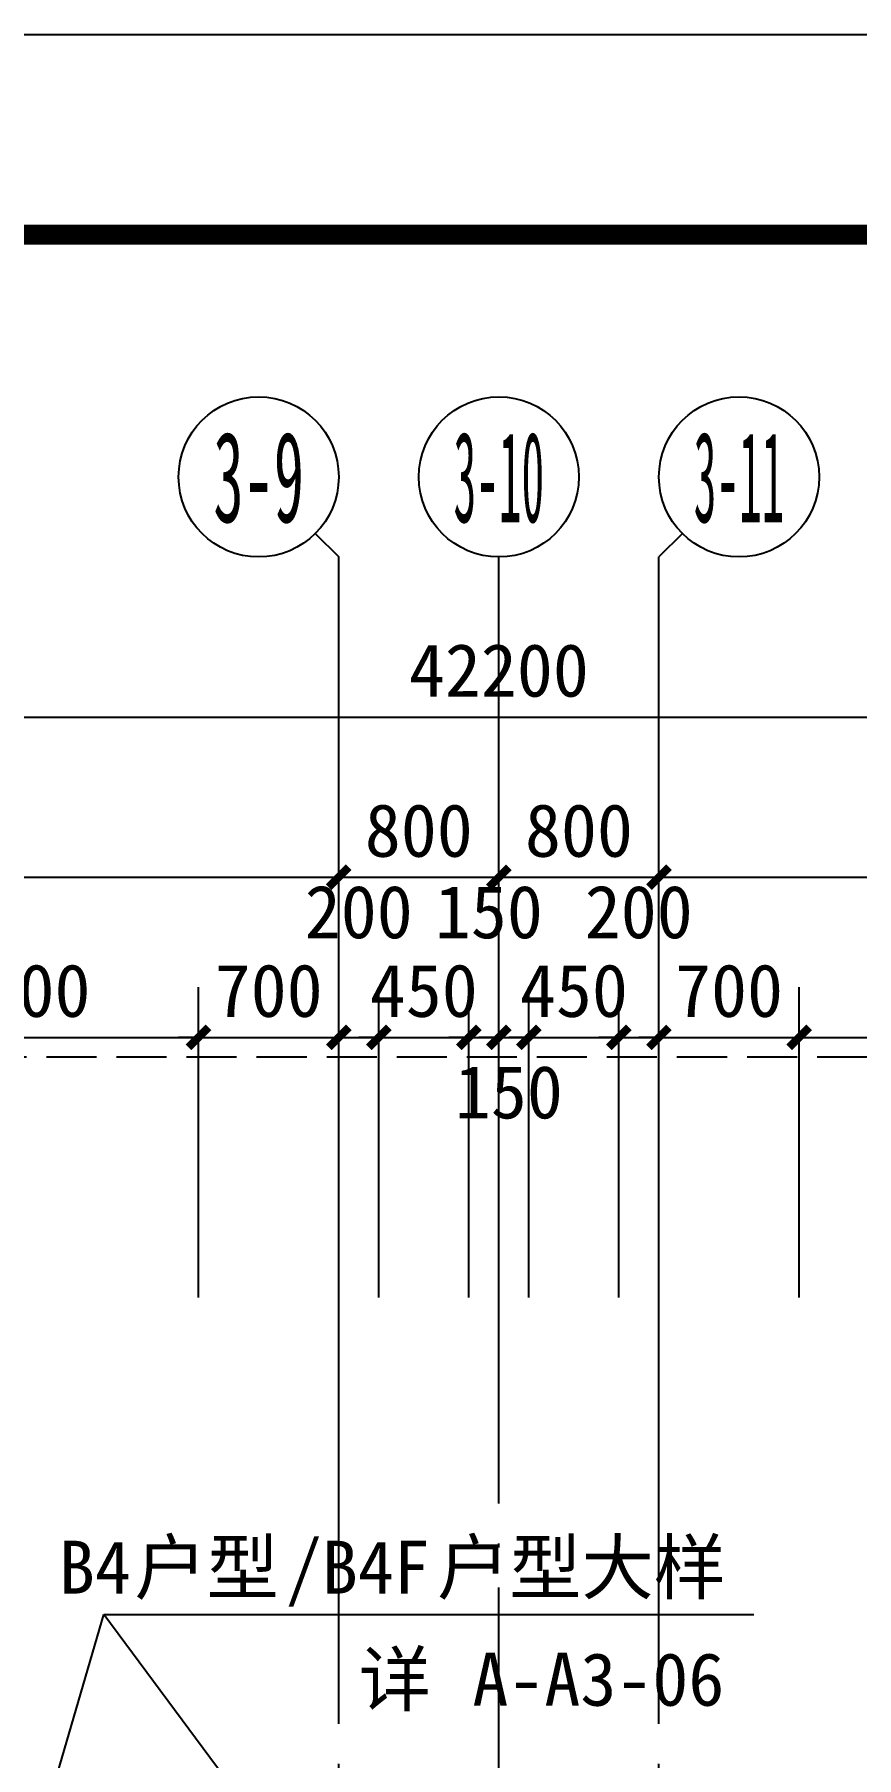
# Model space of a CAD drawing. Extents: x -46233 to 84150, y 109350 to 390860.
# Drawn here: x 26382 to 30490, y 269591 to 278200 of the extents above; entities that cross this region are included whole.
import ezdxf
from ezdxf.enums import TextEntityAlignment as Align

# ---------------------------------------------------------------- set-up
doc = ezdxf.new("R2010")
doc.units = 0
doc.header["$LTSCALE"] = 1000
doc.header["$MEASUREMENT"] = 0
doc.linetypes.add('3#-轴线$1$DOTE', pattern=[2.42, 2, -0.2, 0.02, -0.2])
doc.linetypes.add('DASH', pattern=[0.35, 0.25, -0.1])
doc.layers.get('Defpoints').update_dxf_attribs({"color": 4, "linetype": 'DASH'})
for name, color, linetype in [('3#-轴号$0$A-ANNO-AXIS-CIRC', 3, 'Continuous'), ('3#-轴号$0$A-ANNO-AXIS-TEXT', 7, 'Continuous'), ('3#-轴号$0$A-ANNO-DIMS', 3, 'Continuous'), ('3#-轴线$1$A-ANNO-DOTE', 10, '3#-轴线$1$DOTE'), ('A-ANNO-DIMS', 3, 'Continuous'), ('A-ANNO-NOTE', 3, 'Continuous'), ('A-ANNO-TEXT', 255, 'Continuous'), ('A1-无手签$0$A-ANNO-TTLB', 7, 'Continuous'), ('AXIS_TEXT', 7, 'Continuous')]:
    doc.layers.add(name, color=color, linetype=linetype)
doc.styles.add('3#-轴号$0$_TCH_AXIS', font='')
doc.styles.add('3#-轴号$0$_TCH_DIM_T3', font='')
doc.styles.add('_TCH_DIM', font='')
doc.styles.add('_TCH_DIM_T3', font='')
doc.styles.add('COMPLEX', font='COMPLEX')
doc.styles.get('3#-轴号$0$_TCH_AXIS').set_extended_font_data('SimSun')
doc.styles.get('3#-轴号$0$_TCH_DIM_T3').set_extended_font_data('SimSun')
doc.styles.get('_TCH_DIM').set_extended_font_data('SimSun')
doc.styles.get('_TCH_DIM_T3').set_extended_font_data('SimSun')
doc.dimstyles.new('3#-轴号$0$_TCH_ARCH&&100', dxfattribs={"dimtxt": 264.345992, "dimasz": 100, "dimexe": 250, "dimexo": 300, "dimgap": 100, "dimtad": 1, "dimdec": 0, "dimzin": 0, "dimdsep": 46, "dimtxsty": '3#-轴号$0$_TCH_DIM_T3', "dimblk": '3#-轴号$0$_ArchTick', "dimcen": 0.09, "dimclrt": 7, "dimazin": 2, "dimtfac": 1, "dimtdec": 0, "dimtix": 1, "dimtmove": 2, "dimatfit": 3, "dimfxl": 100, "dimtolj": 1, "dimtzin": 0, "dimarcsym": 0})
doc.dimstyles.new('_TCH_ARCH&&100', dxfattribs={"dimtxt": 264.345992, "dimasz": 100, "dimexe": 250, "dimexo": 300, "dimgap": 100, "dimtad": 1, "dimdec": 0, "dimzin": 0, "dimdsep": 46, "dimtxsty": '_TCH_DIM_T3', "dimblk": 'ARCHTICK', "dimcen": 0.09, "dimclrt": 7, "dimazin": 2, "dimtfac": 1, "dimtdec": 0, "dimtix": 1, "dimtmove": 2, "dimatfit": 3, "dimfxl": 100, "dimtolj": 1, "dimtzin": 0, "dimarcsym": 0})

# ---------------------------------------------------------------- blocks, each defined once
blk = doc.blocks.new('3#-轴线')
at = {"layer": '3#-轴线$1$A-ANNO-DOTE'}
for points in [[(20100, -5100), (20100, 5500)], [(20900, -16100), (20900, 5500)], [(21700, -5100), (21700, 5500)]]:
    blk.add_lwpolyline(points, dxfattribs=at)
blk = doc.blocks.new('_AXISO')
blk.add_circle((0, 0), 0.5)
at = {"layer": 'AXIS_TEXT', "style": 'COMPLEX', "width": 1.041667}
blk.add_attdef('A', text='', height=0.56, dxfattribs=at).set_placement((-0.25, -0.28), (0.25, -0.28), align=Align.FIT)
blk = doc.blocks.new('3#-轴号$0$_ArchTick')
at = {"color": 0, "linetype": 'ByBlock', "const_width": 0.4}
blk.add_lwpolyline([(-0.5, -0.5), (0.5, 0.5)], dxfattribs=at)
blk = doc.blocks.new('*D821')
at = {"layer": '3#-轴号$0$A-ANNO-DIMS', "color": 0, "lineweight": -2, "transparency": 16777216}
for p, q in [((12200, 4889.4), (12200, 5639.4)), ((20100, 4889.4), (20100, 5639.4)), ((12200, 5389.4), (20100, 5389.4))]:
    blk.add_line(p, q, dxfattribs=at)
at = {"layer": 'Defpoints', "color": 0, "transparency": 16777216}
for p in [(20100, 5389.4), (12200, 4589.4), (20100, 4589.4)]:
    blk.add_point(p, dxfattribs=at)
at = {"layer": '3#-轴号$0$A-ANNO-DIMS', "color": 0, "lineweight": -2, "transparency": 16777216, "xscale": 100, "yscale": 100, "zscale": 100, "rotation": 180}
blk.add_blockref('3#-轴号$0$_ArchTick', (12200, 5389.4), dxfattribs=at)
at = {"layer": '3#-轴号$0$A-ANNO-DIMS', "color": 0, "lineweight": -2, "transparency": 16777216, "xscale": 100, "yscale": 100, "zscale": 100}
blk.add_blockref('3#-轴号$0$_ArchTick', (20100, 5389.4), dxfattribs=at)
at = {"layer": '3#-轴号$0$A-ANNO-DIMS', "color": 7, "transparency": 16777216, "insert": (16150, 5621.6), "char_height": 264.35, "attachment_point": 5, "style": '3#-轴号$0$_TCH_DIM_T3'}
blk.add_mtext('\\A1;7900', dxfattribs=at)
blk = doc.blocks.new('*D822')
at = {"layer": '3#-轴号$0$A-ANNO-DIMS', "color": 0, "lineweight": -2, "transparency": 16777216}
for p, q in [((20100, 4889.4), (20100, 5639.4)), ((20900, 4889.4), (20900, 5639.4)), ((20100, 5389.4), (20900, 5389.4))]:
    blk.add_line(p, q, dxfattribs=at)
at = {"layer": 'Defpoints', "color": 0, "transparency": 16777216}
for p in [(20900, 5389.4), (20100, 4589.4), (20900, 4589.4)]:
    blk.add_point(p, dxfattribs=at)
at = {"layer": '3#-轴号$0$A-ANNO-DIMS', "color": 0, "lineweight": -2, "transparency": 16777216, "xscale": 100, "yscale": 100, "zscale": 100, "rotation": 180}
blk.add_blockref('3#-轴号$0$_ArchTick', (20100, 5389.4), dxfattribs=at)
at = {"layer": '3#-轴号$0$A-ANNO-DIMS', "color": 0, "lineweight": -2, "transparency": 16777216, "xscale": 100, "yscale": 100, "zscale": 100}
blk.add_blockref('3#-轴号$0$_ArchTick', (20900, 5389.4), dxfattribs=at)
at = {"layer": '3#-轴号$0$A-ANNO-DIMS', "color": 7, "transparency": 16777216, "insert": (20500, 5621.6), "char_height": 264.35, "attachment_point": 5, "style": '3#-轴号$0$_TCH_DIM_T3'}
blk.add_mtext('\\A1;800', dxfattribs=at)
blk = doc.blocks.new('*D823')
at = {"layer": '3#-轴号$0$A-ANNO-DIMS', "color": 0, "lineweight": -2, "transparency": 16777216}
for p, q in [((20900, 4889.4), (20900, 5639.4)), ((21700, 4889.4), (21700, 5639.4)), ((20900, 5389.4), (21700, 5389.4))]:
    blk.add_line(p, q, dxfattribs=at)
at = {"layer": 'Defpoints', "color": 0, "transparency": 16777216}
for p in [(21700, 5389.4), (20900, 4589.4), (21700, 4589.4)]:
    blk.add_point(p, dxfattribs=at)
at = {"layer": '3#-轴号$0$A-ANNO-DIMS', "color": 0, "lineweight": -2, "transparency": 16777216, "xscale": 100, "yscale": 100, "zscale": 100, "rotation": 180}
blk.add_blockref('3#-轴号$0$_ArchTick', (20900, 5389.4), dxfattribs=at)
at = {"layer": '3#-轴号$0$A-ANNO-DIMS', "color": 0, "lineweight": -2, "transparency": 16777216, "xscale": 100, "yscale": 100, "zscale": 100}
blk.add_blockref('3#-轴号$0$_ArchTick', (21700, 5389.4), dxfattribs=at)
at = {"layer": '3#-轴号$0$A-ANNO-DIMS', "color": 7, "transparency": 16777216, "insert": (21300, 5621.6), "char_height": 264.35, "attachment_point": 5, "style": '3#-轴号$0$_TCH_DIM_T3'}
blk.add_mtext('\\A1;800', dxfattribs=at)
blk = doc.blocks.new('*D824')
at = {"layer": '3#-轴号$0$A-ANNO-DIMS', "color": 0, "lineweight": -2, "transparency": 16777216}
for p, q in [((21700, 4889.4), (21700, 5639.4)), ((29600, 4889.4), (29600, 5639.4)), ((21700, 5389.4), (29600, 5389.4))]:
    blk.add_line(p, q, dxfattribs=at)
at = {"layer": 'Defpoints', "color": 0, "transparency": 16777216}
for p in [(29600, 5389.4), (21700, 4589.4), (29600, 4589.4)]:
    blk.add_point(p, dxfattribs=at)
at = {"layer": '3#-轴号$0$A-ANNO-DIMS', "color": 0, "lineweight": -2, "transparency": 16777216, "xscale": 100, "yscale": 100, "zscale": 100, "rotation": 180}
blk.add_blockref('3#-轴号$0$_ArchTick', (21700, 5389.4), dxfattribs=at)
at = {"layer": '3#-轴号$0$A-ANNO-DIMS', "color": 0, "lineweight": -2, "transparency": 16777216, "xscale": 100, "yscale": 100, "zscale": 100}
blk.add_blockref('3#-轴号$0$_ArchTick', (29600, 5389.4), dxfattribs=at)
at = {"layer": '3#-轴号$0$A-ANNO-DIMS', "color": 7, "transparency": 16777216, "insert": (25650, 5621.6), "char_height": 264.35, "attachment_point": 5, "style": '3#-轴号$0$_TCH_DIM_T3'}
blk.add_mtext('\\A1;7900', dxfattribs=at)
blk = doc.blocks.new('_ArchTick')
at = {"color": 0, "linetype": 'ByBlock', "const_width": 0.4}
blk.add_lwpolyline([(-0.5, -0.5), (0.5, 0.5)], dxfattribs=at)
blk = doc.blocks.new('*D489')
at = {"layer": 'A-ANNO-DIMS', "color": 0, "lineweight": -2, "transparency": 16777216}
for p, q in [((25402.7, 271889.4), (25402.7, 273439.4)), ((27202.7, 271889.4), (27202.7, 273439.4)), ((25402.7, 273189.4), (27202.7, 273189.4))]:
    blk.add_line(p, q, dxfattribs=at)
at = {"layer": 'Defpoints', "color": 0, "transparency": 16777216}
for p in [(27202.7, 273189.4), (25402.7, 271589.4), (27202.7, 271589.4)]:
    blk.add_point(p, dxfattribs=at)
at = {"layer": 'A-ANNO-DIMS', "color": 0, "lineweight": -2, "transparency": 16777216, "xscale": 100, "yscale": 100, "zscale": 100, "rotation": 180}
blk.add_blockref('_ArchTick', (25402.7, 273189.4), dxfattribs=at)
at = {"layer": 'A-ANNO-DIMS', "color": 0, "lineweight": -2, "transparency": 16777216, "xscale": 100, "yscale": 100, "zscale": 100}
blk.add_blockref('_ArchTick', (27202.7, 273189.4), dxfattribs=at)
at = {"layer": 'A-ANNO-DIMS', "color": 7, "transparency": 16777216, "insert": (26302.7, 273421.6), "char_height": 264.35, "attachment_point": 5, "style": '_TCH_DIM_T3'}
blk.add_mtext('\\A1;1800', dxfattribs=at)
blk = doc.blocks.new('*D490')
at = {"layer": 'A-ANNO-DIMS', "color": 0, "lineweight": -2, "transparency": 16777216}
for p, q in [((27202.7, 271889.4), (27202.7, 273439.4)), ((27902.7, 271889.4), (27902.7, 273439.4)), ((27202.7, 273189.4), (27102.7, 273189.4)), ((27202.7, 273189.4), (27902.7, 273189.4)), ((27902.7, 273189.4), (28002.7, 273189.4))]:
    blk.add_line(p, q, dxfattribs=at)
at = {"layer": 'Defpoints', "color": 0, "transparency": 16777216}
for p in [(27902.7, 273189.4), (27202.7, 271589.4), (27902.7, 271589.4)]:
    blk.add_point(p, dxfattribs=at)
at = {"layer": 'A-ANNO-DIMS', "color": 0, "lineweight": -2, "transparency": 16777216, "xscale": 100, "yscale": 100, "zscale": 100}
blk.add_blockref('_ArchTick', (27202.7, 273189.4), dxfattribs=at)
at = {"layer": 'A-ANNO-DIMS', "color": 0, "lineweight": -2, "transparency": 16777216, "xscale": 100, "yscale": 100, "zscale": 100, "rotation": 180}
blk.add_blockref('_ArchTick', (27902.7, 273189.4), dxfattribs=at)
at = {"layer": 'A-ANNO-DIMS', "color": 7, "transparency": 16777216, "insert": (27552.7, 273421.6), "char_height": 264.35, "attachment_point": 5, "style": '_TCH_DIM_T3'}
blk.add_mtext('\\A1;700', dxfattribs=at)
blk = doc.blocks.new('*D491')
at = {"layer": 'A-ANNO-DIMS', "color": 0, "lineweight": -2, "transparency": 16777216}
for p, q in [((27902.7, 271889.4), (27902.7, 273439.4)), ((28102.7, 271889.4), (28102.7, 273439.4)), ((27902.7, 273189.4), (28102.7, 273189.4))]:
    blk.add_line(p, q, dxfattribs=at)
at = {"layer": 'Defpoints', "color": 0, "transparency": 16777216}
for p in [(28102.7, 273189.4), (27902.7, 271589.4), (28102.7, 271589.4)]:
    blk.add_point(p, dxfattribs=at)
at = {"layer": 'A-ANNO-DIMS', "color": 0, "lineweight": -2, "transparency": 16777216, "xscale": 100, "yscale": 100, "zscale": 100, "rotation": 180}
blk.add_blockref('_ArchTick', (27902.7, 273189.4), dxfattribs=at)
at = {"layer": 'A-ANNO-DIMS', "color": 0, "lineweight": -2, "transparency": 16777216, "xscale": 100, "yscale": 100, "zscale": 100}
blk.add_blockref('_ArchTick', (28102.7, 273189.4), dxfattribs=at)
at = {"layer": 'A-ANNO-DIMS', "color": 7, "transparency": 16777216, "insert": (28002.7, 273814.4), "char_height": 264.35, "attachment_point": 5, "style": '_TCH_DIM_T3'}
blk.add_mtext('\\A1;200', dxfattribs=at)
blk = doc.blocks.new('*D492')
at = {"layer": 'A-ANNO-DIMS', "color": 0, "lineweight": -2, "transparency": 16777216}
for p, q in [((28102.7, 271889.4), (28102.7, 273439.4)), ((28552.7, 271889.4), (28552.7, 273439.4)), ((28102.7, 273189.4), (28002.7, 273189.4)), ((28102.7, 273189.4), (28552.7, 273189.4)), ((28552.7, 273189.4), (28652.7, 273189.4))]:
    blk.add_line(p, q, dxfattribs=at)
at = {"layer": 'Defpoints', "color": 0, "transparency": 16777216}
for p in [(28552.7, 273189.4), (28102.7, 271589.4), (28552.7, 271589.4)]:
    blk.add_point(p, dxfattribs=at)
at = {"layer": 'A-ANNO-DIMS', "color": 0, "lineweight": -2, "transparency": 16777216, "xscale": 100, "yscale": 100, "zscale": 100}
blk.add_blockref('_ArchTick', (28102.7, 273189.4), dxfattribs=at)
at = {"layer": 'A-ANNO-DIMS', "color": 0, "lineweight": -2, "transparency": 16777216, "xscale": 100, "yscale": 100, "zscale": 100, "rotation": 180}
blk.add_blockref('_ArchTick', (28552.7, 273189.4), dxfattribs=at)
at = {"layer": 'A-ANNO-DIMS', "color": 7, "transparency": 16777216, "insert": (28327.7, 273421.6), "char_height": 264.35, "attachment_point": 5, "style": '_TCH_DIM_T3'}
blk.add_mtext('\\A1;450', dxfattribs=at)
blk = doc.blocks.new('*D493')
at = {"layer": 'A-ANNO-DIMS', "color": 0, "lineweight": -2, "transparency": 16777216}
for p, q in [((28552.7, 271889.4), (28552.7, 273439.4)), ((28702.7, 271889.4), (28702.7, 273439.4)), ((28552.7, 273189.4), (28452.7, 273189.4)), ((28552.7, 273189.4), (28702.7, 273189.4)), ((28702.7, 273189.4), (28802.7, 273189.4))]:
    blk.add_line(p, q, dxfattribs=at)
at = {"layer": 'Defpoints', "color": 0, "transparency": 16777216}
for p in [(28702.7, 273189.4), (28552.7, 271589.4), (28702.7, 271589.4)]:
    blk.add_point(p, dxfattribs=at)
at = {"layer": 'A-ANNO-DIMS', "color": 0, "lineweight": -2, "transparency": 16777216, "xscale": 100, "yscale": 100, "zscale": 100}
blk.add_blockref('_ArchTick', (28552.7, 273189.4), dxfattribs=at)
at = {"layer": 'A-ANNO-DIMS', "color": 0, "lineweight": -2, "transparency": 16777216, "xscale": 100, "yscale": 100, "zscale": 100, "rotation": 180}
blk.add_blockref('_ArchTick', (28702.7, 273189.4), dxfattribs=at)
at = {"layer": 'A-ANNO-DIMS', "color": 7, "transparency": 16777216, "insert": (28652.7, 273814.4), "char_height": 264.35, "attachment_point": 5, "style": '_TCH_DIM_T3'}
blk.add_mtext('\\A1;150', dxfattribs=at)
blk = doc.blocks.new('*D494')
at = {"layer": 'A-ANNO-DIMS', "color": 0, "lineweight": -2, "transparency": 16777216}
for p, q in [((28702.7, 271889.4), (28702.7, 273439.4)), ((28852.7, 271889.4), (28852.7, 273439.4)), ((28702.7, 273189.4), (28602.7, 273189.4)), ((28702.7, 273189.4), (28852.7, 273189.4)), ((28852.7, 273189.4), (28952.7, 273189.4))]:
    blk.add_line(p, q, dxfattribs=at)
at = {"layer": 'Defpoints', "color": 0, "transparency": 16777216}
for p in [(28852.7, 273189.4), (28702.7, 271589.4), (28852.7, 271589.4)]:
    blk.add_point(p, dxfattribs=at)
at = {"layer": 'A-ANNO-DIMS', "color": 0, "lineweight": -2, "transparency": 16777216, "xscale": 100, "yscale": 100, "zscale": 100}
blk.add_blockref('_ArchTick', (28702.7, 273189.4), dxfattribs=at)
at = {"layer": 'A-ANNO-DIMS', "color": 0, "lineweight": -2, "transparency": 16777216, "xscale": 100, "yscale": 100, "zscale": 100, "rotation": 180}
blk.add_blockref('_ArchTick', (28852.7, 273189.4), dxfattribs=at)
at = {"layer": 'A-ANNO-DIMS', "color": 7, "transparency": 16777216, "insert": (28752.7, 272914.4), "char_height": 264.35, "attachment_point": 5, "style": '_TCH_DIM_T3'}
blk.add_mtext('\\A1;150', dxfattribs=at)
blk = doc.blocks.new('*D495')
at = {"layer": 'A-ANNO-DIMS', "color": 0, "lineweight": -2, "transparency": 16777216}
for p, q in [((28852.7, 271889.4), (28852.7, 273439.4)), ((29302.7, 271889.4), (29302.7, 273439.4)), ((28852.7, 273189.4), (28752.7, 273189.4)), ((28852.7, 273189.4), (29302.7, 273189.4)), ((29302.7, 273189.4), (29402.7, 273189.4))]:
    blk.add_line(p, q, dxfattribs=at)
at = {"layer": 'Defpoints', "color": 0, "transparency": 16777216}
for p in [(29302.7, 273189.4), (28852.7, 271589.4), (29302.7, 271589.4)]:
    blk.add_point(p, dxfattribs=at)
at = {"layer": 'A-ANNO-DIMS', "color": 0, "lineweight": -2, "transparency": 16777216, "xscale": 100, "yscale": 100, "zscale": 100}
blk.add_blockref('_ArchTick', (28852.7, 273189.4), dxfattribs=at)
at = {"layer": 'A-ANNO-DIMS', "color": 0, "lineweight": -2, "transparency": 16777216, "xscale": 100, "yscale": 100, "zscale": 100, "rotation": 180}
blk.add_blockref('_ArchTick', (29302.7, 273189.4), dxfattribs=at)
at = {"layer": 'A-ANNO-DIMS', "color": 7, "transparency": 16777216, "insert": (29077.7, 273421.6), "char_height": 264.35, "attachment_point": 5, "style": '_TCH_DIM_T3'}
blk.add_mtext('\\A1;450', dxfattribs=at)
blk = doc.blocks.new('*D496')
at = {"layer": 'A-ANNO-DIMS', "color": 0, "lineweight": -2, "transparency": 16777216}
for p, q in [((29302.7, 271889.4), (29302.7, 273439.4)), ((29502.7, 271889.4), (29502.7, 273439.4)), ((29302.7, 273189.4), (29202.7, 273189.4)), ((29302.7, 273189.4), (29502.7, 273189.4)), ((29502.7, 273189.4), (29602.7, 273189.4))]:
    blk.add_line(p, q, dxfattribs=at)
at = {"layer": 'Defpoints', "color": 0, "transparency": 16777216}
for p in [(29502.7, 273189.4), (29302.7, 271589.4), (29502.7, 271589.4)]:
    blk.add_point(p, dxfattribs=at)
at = {"layer": 'A-ANNO-DIMS', "color": 0, "lineweight": -2, "transparency": 16777216, "xscale": 100, "yscale": 100, "zscale": 100}
blk.add_blockref('_ArchTick', (29302.7, 273189.4), dxfattribs=at)
at = {"layer": 'A-ANNO-DIMS', "color": 0, "lineweight": -2, "transparency": 16777216, "xscale": 100, "yscale": 100, "zscale": 100, "rotation": 180}
blk.add_blockref('_ArchTick', (29502.7, 273189.4), dxfattribs=at)
at = {"layer": 'A-ANNO-DIMS', "color": 7, "transparency": 16777216, "insert": (29401.7, 273814.4), "char_height": 264.35, "attachment_point": 5, "style": '_TCH_DIM_T3'}
blk.add_mtext('\\A1;200', dxfattribs=at)
blk = doc.blocks.new('*D497')
at = {"layer": 'A-ANNO-DIMS', "color": 0, "lineweight": -2, "transparency": 16777216}
for p, q in [((29502.7, 271889.4), (29502.7, 273439.4)), ((30202.7, 271889.4), (30202.7, 273439.4)), ((29502.7, 273189.4), (29402.7, 273189.4)), ((29502.7, 273189.4), (30202.7, 273189.4)), ((30202.7, 273189.4), (30302.7, 273189.4))]:
    blk.add_line(p, q, dxfattribs=at)
at = {"layer": 'Defpoints', "color": 0, "transparency": 16777216}
for p in [(30202.7, 273189.4), (29502.7, 271589.4), (30202.7, 271589.4)]:
    blk.add_point(p, dxfattribs=at)
at = {"layer": 'A-ANNO-DIMS', "color": 0, "lineweight": -2, "transparency": 16777216, "xscale": 100, "yscale": 100, "zscale": 100}
blk.add_blockref('_ArchTick', (29502.7, 273189.4), dxfattribs=at)
at = {"layer": 'A-ANNO-DIMS', "color": 0, "lineweight": -2, "transparency": 16777216, "xscale": 100, "yscale": 100, "zscale": 100, "rotation": 180}
blk.add_blockref('_ArchTick', (30202.7, 273189.4), dxfattribs=at)
at = {"layer": 'A-ANNO-DIMS', "color": 7, "transparency": 16777216, "insert": (29852.7, 273421.6), "char_height": 264.35, "attachment_point": 5, "style": '_TCH_DIM_T3'}
blk.add_mtext('\\A1;700', dxfattribs=at)
blk = doc.blocks.new('*D498')
at = {"layer": 'A-ANNO-DIMS', "color": 0, "lineweight": -2, "transparency": 16777216}
for p, q in [((30202.7, 271889.4), (30202.7, 273439.4)), ((32002.7, 271889.4), (32002.7, 273439.4)), ((30202.7, 273189.4), (32002.7, 273189.4))]:
    blk.add_line(p, q, dxfattribs=at)
at = {"layer": 'Defpoints', "color": 0, "transparency": 16777216}
for p in [(32002.7, 273189.4), (30202.7, 271589.4), (32002.7, 271589.4)]:
    blk.add_point(p, dxfattribs=at)
at = {"layer": 'A-ANNO-DIMS', "color": 0, "lineweight": -2, "transparency": 16777216, "xscale": 100, "yscale": 100, "zscale": 100, "rotation": 180}
blk.add_blockref('_ArchTick', (30202.7, 273189.4), dxfattribs=at)
at = {"layer": 'A-ANNO-DIMS', "color": 0, "lineweight": -2, "transparency": 16777216, "xscale": 100, "yscale": 100, "zscale": 100}
blk.add_blockref('_ArchTick', (32002.7, 273189.4), dxfattribs=at)
at = {"layer": 'A-ANNO-DIMS', "color": 7, "transparency": 16777216, "insert": (31102.7, 273421.6), "char_height": 264.35, "attachment_point": 5, "style": '_TCH_DIM_T3'}
blk.add_mtext('\\A1;1800', dxfattribs=at)
blk = doc.blocks.new('*D516')
at = {"layer": 'A-ANNO-DIMS', "color": 0, "lineweight": -2, "transparency": 16777216}
for p, q in [((7602.7, 271889.4), (7602.7, 275039.4)), ((49802.7, 271889.4), (49802.7, 275039.4)), ((7602.7, 274789.4), (49802.7, 274789.4))]:
    blk.add_line(p, q, dxfattribs=at)
at = {"layer": 'Defpoints', "color": 0, "transparency": 16777216}
for p in [(49802.7, 274789.4), (7602.7, 271589.4), (49802.7, 271589.4)]:
    blk.add_point(p, dxfattribs=at)
at = {"layer": 'A-ANNO-DIMS', "color": 0, "lineweight": -2, "transparency": 16777216, "xscale": 100, "yscale": 100, "zscale": 100, "rotation": 180}
blk.add_blockref('_ArchTick', (7602.7, 274789.4), dxfattribs=at)
at = {"layer": 'A-ANNO-DIMS', "color": 0, "lineweight": -2, "transparency": 16777216, "xscale": 100, "yscale": 100, "zscale": 100}
blk.add_blockref('_ArchTick', (49802.7, 274789.4), dxfattribs=at)
at = {"layer": 'A-ANNO-DIMS', "color": 7, "transparency": 16777216, "insert": (28702.7, 275021.6), "char_height": 264.35, "attachment_point": 5, "style": '_TCH_DIM_T3'}
blk.add_mtext('\\A1;42200', dxfattribs=at)
blk = doc.blocks.new('3#-轴号')
at = {"layer": '3#-轴号$0$A-ANNO-AXIS-CIRC'}
for p, q in [((19982.8, 7106.5), (20100, 6989.4)), ((21817.2, 7106.5), (21700, 6989.4)), ((20100, 2989.4), (20100, 6989.4)), ((20900, 2989.4), (20900, 6989.4)), ((21700, 2989.4), (21700, 6989.4))]:
    blk.add_line(p, q, dxfattribs=at)
at = {"layer": 'Defpoints'}
blk.add_lwpolyline([(-2360.1, 4492.7), (44213.5, 4492.7), (44213.5, -15203.4), (-2360.1, -15203.4)], close=True, dxfattribs=at)
at = {"layer": '3#-轴号$0$A-ANNO-AXIS-CIRC'}
ref = blk.add_blockref('_AXISO', (19700, 7389.4), dxfattribs=dict(at, xscale=800, yscale=800, zscale=800))
ref.add_attrib('A', '3-9', dxfattribs={"layer": '3#-轴号$0$A-ANNO-AXIS-TEXT', "height": 452.55, "style": '3#-轴号$0$_TCH_AXIS', "width": 0.466146}).set_placement((19473.7, 7163.1), (19926.3, 7163.1), align=Align.FIT)
ref = blk.add_blockref('_AXISO', (20900, 7389.4), dxfattribs=dict(at, xscale=800, yscale=800, zscale=800))
ref.add_attrib('A', '3-10', dxfattribs={"layer": '3#-轴号$0$A-ANNO-AXIS-TEXT', "height": 452.55, "style": '3#-轴号$0$_TCH_AXIS', "width": 0.349609}).set_placement((20673.7, 7163.1), (21126.3, 7163.1), align=Align.FIT)
ref = blk.add_blockref('_AXISO', (22100, 7389.4), dxfattribs=dict(at, xscale=800, yscale=800, zscale=800))
ref.add_attrib('A', '3-11', dxfattribs={"layer": '3#-轴号$0$A-ANNO-AXIS-TEXT', "height": 452.55, "style": '3#-轴号$0$_TCH_AXIS', "width": 0.349609}).set_placement((21873.7, 7163.1), (22326.3, 7163.1), align=Align.FIT)
at = {"layer": '3#-轴号$0$A-ANNO-DIMS'}
for p1, p2, picture, middle in [((12200, 4589.4), (20100, 4589.4), '*D821', (16150, 5621.6)), ((20100, 4589.4), (20900, 4589.4), '*D822', (20500, 5621.6)), ((20900, 4589.4), (21700, 4589.4), '*D823', (21300, 5621.6)), ((21700, 4589.4), (29600, 4589.4), '*D824', (25650, 5621.6))]:
    dim = blk.add_aligned_dim(p1=p1, p2=p2, distance=800, dimstyle='3#-轴号$0$_TCH_ARCH&&100', dxfattribs=at)
    dim.commit()
    dim.dimension.update_dxf_attribs({"geometry": picture, "text_midpoint": middle})

msp = doc.modelspace()

# ---------------------------------------------------------------- linework, layer by layer
at = {"layer": 'A-ANNO-NOTE', "color": 1}
for p, q in [((24087.5, 261294.8), (26729.3, 270305.1)), ((33343.2, 261384.8), (26729.3, 270305.1)), ((26729.3, 270305.1), (29976.4, 270305.1))]:
    msp.add_line(p, q, dxfattribs=at)
at = {"layer": 'A1-无手签$0$A-ANNO-TTLB'}
msp.add_lwpolyline([(0, 218800), (0, 278200), (84100, 278200), (84100, 218800)], close=True, dxfattribs=at)
at = {"layer": 'A1-无手签$0$A-ANNO-TTLB', "const_width": 100}
msp.add_lwpolyline([(2500, 219800), (83100, 219800), (83100, 277200), (2500, 277200)], close=True, dxfattribs=at)

# ---------------------------------------------------------------- block references
for name, p in [('3#-轴号', (7802.7, 268600)), ('3#-轴线', (7802.7, 267600))]:
    msp.add_blockref(name, p)

# ---------------------------------------------------------------- texts
at = {"layer": 'A-ANNO-TEXT', "color": 7, "style": '_TCH_DIM'}
for s, height, p in [('B4', 264.35, (26504.3, 270410.1)), ('户型', 264.35, (26882.4, 270410.1)), ('/B4F', 264.35, (27638.5, 270410.1)), ('户型大样', 264.35, (28394.6, 270410.1)), ('详', 264.3, (28003.3, 269850.1)), ('A-A3-06', 264.35, (28570.4, 269850.1))]:
    msp.add_text(s, height=height, dxfattribs=at).set_placement(p)

# ---------------------------------------------------------------- dimensions: what is measured, and where the dimension line sits
at = {"layer": 'A-ANNO-DIMS'}
for p1, p2, distance, picture, middle in [((7602.7, 271589.4), (49802.7, 271589.4), 3200, '*D516', (28702.7, 275021.6)), ((25402.7, 271589.4), (27202.7, 271589.4), 1600, '*D489', (26302.7, 273421.6)), ((27202.7, 271589.4), (27902.7, 271589.4), 1600, '*D490', (27552.7, 273421.6)), ((28102.7, 271589.4), (28552.7, 271589.4), 1600, '*D492', (28327.7, 273421.6)), ((28852.7, 271589.4), (29302.7, 271589.4), 1600, '*D495', (29077.7, 273421.6)), ((29502.7, 271589.4), (30202.7, 271589.4), 1600, '*D497', (29852.7, 273421.6)), ((30202.7, 271589.4), (32002.7, 271589.4), 1600, '*D498', (31102.7, 273421.6))]:
    dim = msp.add_aligned_dim(p1=p1, p2=p2, distance=distance, dimstyle='_TCH_ARCH&&100', dxfattribs=at)
    dim.commit()
    dim.dimension.update_dxf_attribs({"geometry": picture, "text_midpoint": middle})
for base, p1, p2, picture, middle in [((28102.7, 273189.4), (27902.7, 271589.4), (28102.7, 271589.4), '*D491', (28002.7, 273814.4)), ((28702.7, 273189.4), (28552.7, 271589.4), (28702.7, 271589.4), '*D493', (28652.7, 273814.4)), ((29502.7, 273189.4), (29302.7, 271589.4), (29502.7, 271589.4), '*D496', (29401.7, 273814.4)), ((28852.7, 273189.4), (28702.7, 271589.4), (28852.7, 271589.4), '*D494', (28752.7, 272914.4))]:
    dim = msp.add_linear_dim(base=base, p1=p1, p2=p2, angle=0, dimstyle='_TCH_ARCH&&100', dxfattribs=at)
    dim.commit()
    dim.dimension.update_dxf_attribs({"geometry": picture, "text_midpoint": middle, "dimtype": 129})

doc.saveas('drawing.dxf')
